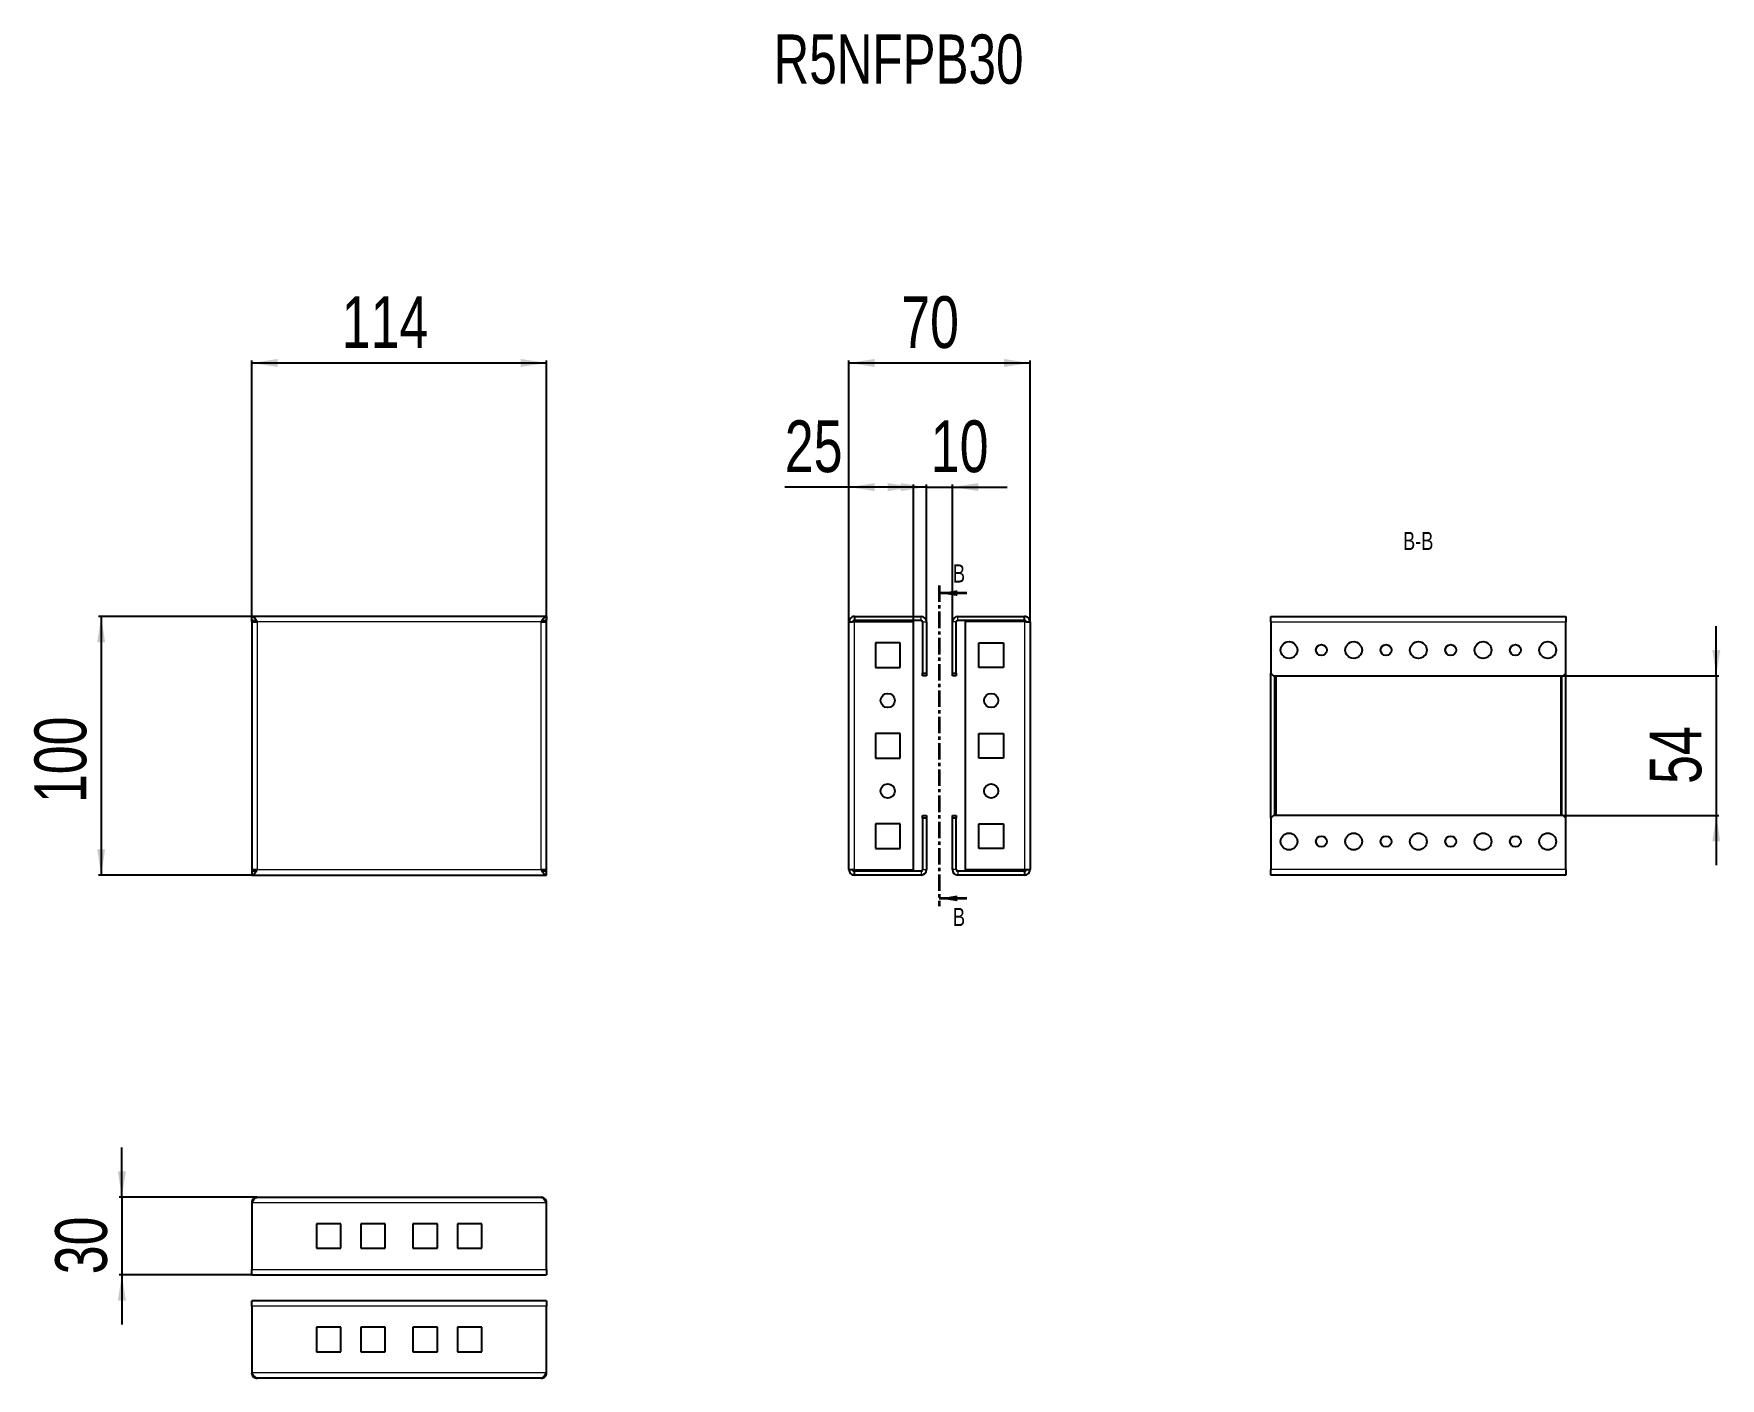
# Model space of a CAD drawing. Header units: millimetres. Extents: x 36 to 688, y 38 to 558.
import ezdxf

# ---------------------------------------------------------------- set-up
doc = ezdxf.new("R2010")
doc.units = ezdxf.units.MM
doc.linetypes.add('CENTER', pattern=[10.16, 6.35, -1.27, 1.27, -1.27])
doc.layers.add('FORMAT', color=7, linetype='Continuous')
doc.styles.add('SLDTEXTSTYLE0', font='TXT', dxfattribs={"width": 0.75})
doc.dimstyles.new('SLDDIMSTYLE0', dxfattribs={"dimtxt": 20, "dimasz": 10, "dimexe": 0, "dimexo": 0.0625, "dimgap": 5, "dimtad": 2, "dimdec": 1, "dimrnd": 1e-09, "dimzin": 12, "dimdsep": 46, "dimtxsty": 'SLDTEXTSTYLE0', "dimsah": 1, "dimcen": 0.09, "dimadec": 0, "dimazin": 3, "dimtfac": 1, "dimtofl": 0, "dimtmove": 0, "dimatfit": 3, "dimfxl": 0, "dimfrac": 2, "dimtolj": 1, "dimtzin": 12, "dimarcsym": 0})
doc.dimstyles.new('SLDDIMSTYLE1', dxfattribs={"dimtxt": 20, "dimasz": 10, "dimexe": 0, "dimexo": 0.0625, "dimgap": 5, "dimtad": 2, "dimdec": 1, "dimrnd": 1e-09, "dimzin": 12, "dimdsep": 46, "dimtxsty": 'SLDTEXTSTYLE0', "dimsah": 1, "dimcen": 0.09, "dimadec": 0, "dimazin": 3, "dimtfac": 1, "dimtmove": 0, "dimatfit": 0, "dimfxl": 0, "dimfrac": 2, "dimtolj": 1, "dimtzin": 12, "dimarcsym": 0})

# ---------------------------------------------------------------- blocks, each defined once
blk = doc.blocks.new('_D')
at = {"layer": 'FORMAT'}
for p, q in [((120.22, 330.58), (120.22, 431.57)), ((120.22, 430.57), (234.22, 430.57)), ((234.22, 330.58), (234.22, 431.57))]:
    blk.add_line(p, q, dxfattribs=at)
for points in [[(120.22, 430.57), (130.22, 429.03), (130.22, 432.11)], [(234.22, 430.57), (224.22, 432.11), (224.22, 429.03)]]:
    blk.add_solid(points, dxfattribs=at)
at = {"layer": 'FORMAT', "insert": (155.05, 456.35), "char_height": 20, "attachment_point": 1, "style": 'SLDTEXTSTYLE0'}
blk.add_mtext('114', dxfattribs=at)
blk = doc.blocks.new('_D_1')
at = {"layer": 'FORMAT'}
for p, q in [((120.21, 332.57), (61.05, 332.57)), ((62.05, 332.57), (62.05, 232.57)), ((120.21, 232.57), (61.05, 232.57))]:
    blk.add_line(p, q, dxfattribs=at)
for points in [[(62.05, 332.57), (60.51, 322.57), (63.59, 322.57)], [(62.05, 232.57), (63.59, 242.57), (60.51, 242.57)]]:
    blk.add_solid(points, dxfattribs=at)
at = {"layer": 'FORMAT', "insert": (36.27, 260.4), "char_height": 20, "attachment_point": 1, "rotation": 90, "style": 'SLDTEXTSTYLE0'}
blk.add_mtext('100', dxfattribs=at)
blk = doc.blocks.new('_D_2')
at = {"layer": 'FORMAT'}
for p, q in [((351.09, 330.48), (351.09, 431.57)), ((351.09, 430.57), (421.09, 430.57)), ((421.09, 330.48), (421.09, 431.57))]:
    blk.add_line(p, q, dxfattribs=at)
for points in [[(351.09, 430.57), (361.09, 429.03), (361.09, 432.11)], [(421.09, 430.57), (411.09, 432.11), (411.09, 429.03)]]:
    blk.add_solid(points, dxfattribs=at)
at = {"layer": 'FORMAT', "insert": (371.31, 456.35), "char_height": 20, "attachment_point": 1, "style": 'SLDTEXTSTYLE0'}
blk.add_mtext('70', dxfattribs=at)
blk = doc.blocks.new('_D_3')
at = {"layer": 'FORMAT'}
for p, q in [((381.09, 382.57), (361.86, 382.57)), ((381.09, 330.48), (381.09, 383.57)), ((381.09, 382.57), (391.09, 382.57)), ((391.09, 330.48), (391.09, 383.57)), ((391.09, 382.57), (412.31, 382.57))]:
    blk.add_line(p, q, dxfattribs=at)
for points in [[(381.09, 382.57), (371.09, 384.11), (371.09, 381.03)], [(391.09, 382.57), (401.09, 381.03), (401.09, 384.11)]]:
    blk.add_solid(points, dxfattribs=at)
at = {"layer": 'FORMAT', "insert": (382.75, 408.35), "char_height": 20, "attachment_point": 1, "style": 'SLDTEXTSTYLE0'}
blk.add_mtext('10', dxfattribs=at)
blk = doc.blocks.new('_D_4')
at = {"layer": 'FORMAT'}
for p, q in [((351.09, 382.57), (326.31, 382.57)), ((351.09, 330.48), (351.09, 383.57)), ((376.09, 382.57), (351.09, 382.57)), ((376.09, 330.58), (376.09, 383.57))]:
    blk.add_line(p, q, dxfattribs=at)
for points in [[(351.09, 382.57), (361.09, 381.03), (361.09, 384.11)], [(376.09, 382.57), (366.09, 384.11), (366.09, 381.03)]]:
    blk.add_solid(points, dxfattribs=at)
at = {"layer": 'FORMAT', "insert": (326.31, 408.35), "char_height": 20, "attachment_point": 1, "style": 'SLDTEXTSTYLE0'}
blk.add_mtext('25', dxfattribs=at)
blk = doc.blocks.new('_D_5')
at = {"layer": 'FORMAT'}
for p, q in [((70.05, 108.02), (70.05, 127.25)), ((122.31, 108.02), (69.05, 108.02)), ((70.05, 108.02), (70.05, 78.02)), ((120.21, 78.02), (69.05, 78.02)), ((70.05, 78.02), (70.05, 58.79))]:
    blk.add_line(p, q, dxfattribs=at)
for points in [[(70.05, 108.02), (71.59, 118.02), (68.51, 118.02)], [(70.05, 78.02), (68.51, 68.02), (71.59, 68.02)]]:
    blk.add_solid(points, dxfattribs=at)
at = {"layer": 'FORMAT', "insert": (44.27, 78.24), "char_height": 20, "attachment_point": 1, "rotation": 90, "style": 'SLDTEXTSTYLE0'}
blk.add_mtext('30', dxfattribs=at)
blk = doc.blocks.new('_D_6')
at = {"layer": 'FORMAT'}
for p, q in [((686.38, 309.57), (686.38, 328.8)), ((627.22, 309.57), (687.38, 309.57)), ((686.38, 309.57), (686.38, 255.57)), ((627.22, 255.57), (687.38, 255.57)), ((686.38, 255.57), (686.38, 236.34))]:
    blk.add_line(p, q, dxfattribs=at)
for points in [[(686.38, 309.57), (687.91, 319.57), (684.84, 319.57)], [(686.38, 255.57), (684.84, 245.57), (687.91, 245.57)]]:
    blk.add_solid(points, dxfattribs=at)
at = {"layer": 'FORMAT', "insert": (660.59, 267.79), "char_height": 20, "attachment_point": 1, "rotation": 90, "style": 'SLDTEXTSTYLE0'}
blk.add_mtext('54', dxfattribs=at)

msp = doc.modelspace()

# ---------------------------------------------------------------- linework, layer by layer
at = {"color": 7, "linetype": 'CENTER', "lineweight": 35}
msp.add_line((386.01, 344.57), (386.01, 220.56), dxfattribs=at)
at = {"color": 7, "linetype": 'Continuous', "lineweight": 35}
for p, q in [((396.65, 341.57), (386.01, 341.57)), ((396.65, 223.56), (386.01, 223.56))]:
    msp.add_line(p, q, dxfattribs=at)
at = {"color": 7, "linetype": 'Continuous', "lineweight": 25}
for p, q in [((234.22, 332.57), (120.22, 332.57)), ((120.22, 331.07), (120.22, 332.57)), ((234.22, 332.57), (234.22, 331.07)), ((353.19, 332.57), (353.19, 331.07)), ((353.19, 332.57), (378.99, 332.57)), ((393.19, 332.57), (418.99, 332.57)), ((418.99, 331.07), (418.99, 332.57)), ((514.21, 332.57), (628.21, 332.57)), ((514.21, 330.47), (514.21, 332.57)), ((628.21, 332.57), (628.21, 330.47)), ((120.22, 331.07), (120.22, 330.57)), ((120.22, 330.57), (120.22, 234.57)), ((120.22, 330.57), (121.72, 330.57)), ((234.22, 330.57), (232.72, 330.57)), ((234.22, 330.57), (234.22, 331.07)), ((234.22, 234.57), (234.22, 330.57)), ((351.09, 234.67), (351.09, 330.47)), ((353.19, 331.07), (378.99, 331.07)), ((353.19, 330.57), (376.09, 330.57)), ((376.09, 234.57), (376.09, 330.57)), ((379.59, 330.47), (379.59, 310.57)), ((381.09, 330.47), (381.09, 310.57)), ((391.09, 310.57), (391.09, 330.47)), ((392.59, 310.57), (392.59, 330.47)), ((393.19, 331.07), (418.99, 331.07)), ((396.09, 234.57), (396.09, 330.57)), ((418.99, 330.57), (396.09, 330.57)), ((421.09, 330.47), (421.09, 234.67)), ((514.21, 330.47), (514.21, 310.57)), ((628.21, 310.57), (628.21, 330.47)), ((361.34, 322.32), (361.34, 312.82)), ((370.84, 322.32), (361.34, 322.32)), ((370.84, 312.82), (370.84, 322.32)), ((401.34, 322.32), (410.84, 322.32)), ((401.34, 312.82), (401.34, 322.32)), ((410.84, 322.32), (410.84, 312.82)), ((361.34, 312.82), (370.84, 312.82)), ((379.59, 310.57), (381.09, 310.57)), ((379.59, 309.57), (379.59, 310.57)), ((381.09, 309.57), (379.59, 309.57)), ((381.09, 310.57), (381.09, 309.57)), ((391.09, 310.57), (392.59, 310.57)), ((391.09, 309.57), (391.09, 310.57)), ((392.59, 309.57), (391.09, 309.57)), ((392.59, 310.57), (392.59, 309.57)), ((410.84, 312.82), (401.34, 312.82)), ((514.21, 310.57), (515.21, 309.57)), ((514.21, 254.57), (514.21, 310.57)), ((515.21, 309.57), (627.21, 309.57)), ((515.71, 255.57), (515.71, 309.57)), ((626.71, 255.57), (626.71, 309.57)), ((627.21, 309.57), (628.21, 310.57)), ((628.21, 254.57), (628.21, 310.57)), ((361.34, 287.32), (361.34, 277.82)), ((370.84, 287.32), (361.34, 287.32)), ((370.84, 277.82), (370.84, 287.32)), ((401.34, 287.32), (410.84, 287.32)), ((401.34, 277.82), (401.34, 287.32)), ((410.84, 287.32), (410.84, 277.82)), ((361.34, 277.82), (370.84, 277.82)), ((410.84, 277.82), (401.34, 277.82)), ((379.59, 254.57), (379.59, 255.57)), ((379.59, 255.57), (381.09, 255.57)), ((379.59, 254.57), (379.59, 234.67)), ((381.09, 254.57), (379.59, 254.57)), ((381.09, 255.57), (381.09, 254.57)), ((381.09, 254.57), (381.09, 234.67)), ((391.09, 255.57), (392.59, 255.57)), ((391.09, 254.57), (391.09, 255.57)), ((391.09, 234.67), (391.09, 254.57)), ((392.59, 254.57), (391.09, 254.57)), ((392.59, 255.57), (392.59, 254.57)), ((392.59, 234.67), (392.59, 254.57)), ((515.21, 255.57), (514.21, 254.57)), ((514.21, 254.57), (514.21, 234.67)), ((627.21, 255.57), (515.21, 255.57)), ((628.21, 254.57), (627.21, 255.57)), ((628.21, 234.67), (628.21, 254.57)), ((370.84, 252.32), (361.34, 252.32)), ((361.34, 252.32), (361.34, 242.82)), ((370.84, 242.82), (370.84, 252.32)), ((401.34, 252.32), (410.84, 252.32)), ((401.34, 242.82), (401.34, 252.32)), ((410.84, 252.32), (410.84, 242.82)), ((361.34, 242.82), (370.84, 242.82)), ((410.84, 242.82), (401.34, 242.82)), ((121.72, 234.57), (120.22, 234.57)), ((120.22, 234.57), (120.22, 234.07)), ((120.22, 234.07), (120.22, 232.57)), ((120.22, 232.57), (234.22, 232.57)), ((232.72, 234.57), (234.22, 234.57)), ((234.22, 234.07), (234.22, 234.57)), ((234.22, 232.57), (234.22, 234.07)), ((353.19, 234.57), (376.09, 234.57)), ((353.19, 232.57), (353.19, 234.07)), ((378.99, 234.07), (353.19, 234.07)), ((378.99, 232.57), (353.19, 232.57)), ((418.99, 234.07), (393.19, 234.07)), ((418.99, 232.57), (393.19, 232.57)), ((418.99, 234.57), (396.09, 234.57)), ((418.99, 234.07), (418.99, 232.57)), ((514.21, 232.57), (514.21, 234.67)), ((628.21, 232.57), (514.21, 232.57)), ((628.21, 234.67), (628.21, 232.57)), ((120.22, 105.92), (120.22, 80.12)), ((122.32, 108.02), (232.12, 108.02)), ((234.22, 80.12), (234.22, 105.92)), ((145.22, 97.77), (145.22, 88.27)), ((154.72, 97.77), (145.22, 97.77)), ((154.72, 88.27), (154.72, 97.77)), ((162.37, 97.77), (162.37, 88.27)), ((171.87, 97.77), (162.37, 97.77)), ((171.87, 88.27), (171.87, 97.77)), ((182.57, 97.77), (182.57, 88.27)), ((192.07, 97.77), (182.57, 97.77)), ((192.07, 88.27), (192.07, 97.77)), ((199.72, 97.77), (199.72, 88.27)), ((209.22, 97.77), (199.72, 97.77)), ((209.22, 88.27), (209.22, 97.77)), ((145.22, 88.27), (154.72, 88.27)), ((162.37, 88.27), (171.87, 88.27)), ((182.57, 88.27), (192.07, 88.27)), ((199.72, 88.27), (209.22, 88.27)), ((120.22, 78.02), (120.22, 80.12)), ((234.22, 80.12), (234.22, 78.02)), ((120.22, 78.02), (234.22, 78.02)), ((234.22, 68.02), (120.22, 68.02)), ((120.22, 65.92), (120.22, 68.02)), ((120.22, 65.92), (120.22, 40.12)), ((234.22, 68.02), (234.22, 65.92)), ((234.22, 40.12), (234.22, 65.92)), ((154.72, 57.77), (145.22, 57.77)), ((145.22, 57.77), (145.22, 48.27)), ((154.72, 48.27), (154.72, 57.77)), ((171.87, 57.77), (162.37, 57.77)), ((162.37, 57.77), (162.37, 48.27)), ((171.87, 48.27), (171.87, 57.77)), ((192.07, 57.77), (182.57, 57.77)), ((182.57, 57.77), (182.57, 48.27)), ((192.07, 48.27), (192.07, 57.77)), ((209.22, 57.77), (199.72, 57.77)), ((199.72, 57.77), (199.72, 48.27)), ((209.22, 48.27), (209.22, 57.77)), ((145.22, 48.27), (154.72, 48.27)), ((162.37, 48.27), (171.87, 48.27)), ((182.57, 48.27), (192.07, 48.27)), ((199.72, 48.27), (209.22, 48.27)), ((232.12, 38.02), (122.32, 38.02))]:
    msp.add_line(p, q, dxfattribs=at)
at = {"color": 8, "linetype": 'Continuous', "lineweight": 18}
for p, q in [((378.99, 331.07), (378.99, 332.57)), ((393.19, 331.07), (393.19, 332.57)), ((122.32, 330.47), (122.32, 234.67)), ((232.12, 330.47), (122.32, 330.47)), ((232.12, 234.67), (232.12, 330.47)), ((353.19, 234.57), (353.19, 330.57)), ((379.59, 330.47), (381.09, 330.47)), ((392.59, 330.47), (391.09, 330.47)), ((418.99, 330.57), (418.99, 234.57)), ((514.21, 330.47), (628.21, 330.47)), ((516.31, 255.57), (516.31, 309.57)), ((626.11, 309.57), (626.11, 255.57)), ((122.32, 234.67), (232.12, 234.67)), ((378.99, 234.07), (378.99, 232.57)), ((379.59, 234.67), (381.09, 234.67)), ((392.59, 234.67), (391.09, 234.67)), ((393.19, 234.07), (393.19, 232.57)), ((628.21, 234.67), (514.21, 234.67)), ((120.22, 105.92), (234.22, 105.92)), ((120.22, 80.12), (234.22, 80.12)), ((234.22, 65.92), (120.22, 65.92)), ((234.22, 40.12), (120.22, 40.12))]:
    msp.add_line(p, q, dxfattribs=at)
at = {"color": 7, "linetype": 'Continuous', "lineweight": 25}
for centre, radius in [((521.21, 319.57), 3.25), ((533.71, 319.57), 2.1), ((546.21, 319.57), 3.25), ((558.71, 319.57), 2.1), ((571.21, 319.57), 3.25), ((583.71, 319.57), 2.1), ((596.21, 319.57), 3.25), ((608.71, 319.57), 2.1), ((621.21, 319.57), 3.25), ((366.09, 300.07), 2.75), ((406.09, 300.07), 2.75), ((366.09, 265.07), 2.75), ((406.09, 265.07), 2.75), ((521.21, 245.57), 3.25), ((546.21, 245.57), 3.25), ((571.21, 245.57), 3.25), ((596.21, 245.57), 3.25), ((621.21, 245.57), 3.25), ((533.71, 245.57), 2.1), ((558.71, 245.57), 2.1), ((583.71, 245.57), 2.1), ((608.71, 245.57), 2.1)]:
    msp.add_circle(centre, radius, dxfattribs=at)
for centre, radius, start, end in [((378.99, 330.47), 2.1, 0, 90), ((393.19, 330.47), 2.1, 90, 180), ((378.99, 330.47), 0.6, 0, 90), ((393.19, 330.47), 0.6, 90, 180), ((378.99, 234.67), 2.1, 270, 0), ((378.99, 234.67), 0.6, 270, 0), ((393.19, 234.67), 2.1, 180, 270), ((393.19, 234.67), 0.6, 180, 270)]:
    msp.add_arc(centre, radius, start, end, dxfattribs=at)
for points, knots in [([(122.32, 330.47), (122.14, 330.75), (121.78, 331.31), (121.25, 332.01), (120.73, 332.48), (120.38, 332.54), (120.22, 332.57)], [0, 0, 0, 0, 0.254753, 0.509645, 0.764538, 1, 1, 1, 1]), ([(421.09, 330.47), (421.06, 330.75), (420.99, 331.31), (420.49, 332.01), (419.79, 332.48), (419.25, 332.54), (418.99, 332.57)], [0, 0, 0, 0, 0.254753, 0.509645, 0.764538, 1, 1, 1, 1]), ([(122.32, 330.47), (122.14, 330.55), (121.77, 330.71), (121.08, 330.98), (120.56, 331.03), (120.22, 331.07)], [0, 0, 0, 0, 0.259878, 0.519739, 1, 1, 1, 1]), ([(419.59, 330.47), (419.58, 330.55), (419.56, 330.71), (419.37, 330.98), (419.14, 331.03), (418.99, 331.07)], [0, 0, 0, 0, 0.259878, 0.519739, 1, 1, 1, 1]), ([(232.12, 108.02), (232.3, 107.99), (232.65, 107.92), (233.19, 107.42), (233.71, 106.72), (234.06, 106.18), (234.22, 105.92)], [0, 0, 0, 0, 0.254753, 0.509645, 0.764538, 1, 1, 1, 1]), ([(122.32, 38.02), (122.14, 38.05), (121.78, 38.12), (121.25, 38.62), (120.73, 39.32), (120.38, 39.86), (120.22, 40.12)], [0, 0, 0, 0, 0.254753, 0.509645, 0.764538, 1, 1, 1, 1])]:
    msp.add_open_spline(points, degree=3, knots=knots, dxfattribs=at)
for points in [[(234.22, 332.57), (234.04, 332.53), (233.69, 332.47), (233.17, 331.99), (232.64, 331.29), (232.29, 330.74), (232.12, 330.47)], [(353.19, 332.57), (352.92, 332.53), (352.37, 332.47), (351.67, 331.99), (351.19, 331.29), (351.12, 330.74), (351.09, 330.47)], [(120.22, 330.57), (120.25, 330.56), (120.31, 330.54), (120.8, 330.52), (121.49, 330.49), (122.04, 330.47), (122.32, 330.47)], [(234.22, 331.07), (233.87, 331.03), (233.17, 330.95), (232.47, 330.63), (232.12, 330.47)], [(232.12, 330.47), (232.39, 330.47), (232.95, 330.49), (233.64, 330.52), (234.13, 330.54), (234.19, 330.56), (234.22, 330.57)], [(351.09, 330.47), (351.12, 330.47), (351.19, 330.49), (351.67, 330.52), (352.37, 330.54), (352.92, 330.56), (353.19, 330.57)], [(353.19, 331.07), (353.03, 331.03), (352.7, 330.95), (352.63, 330.63), (352.59, 330.47)], [(418.99, 330.57), (419.27, 330.56), (419.82, 330.54), (420.51, 330.52), (421, 330.49), (421.06, 330.47), (421.09, 330.47)], [(120.22, 234.07), (120.57, 234.1), (121.27, 234.18), (121.97, 234.5), (122.32, 234.67)], [(120.22, 232.57), (120.39, 232.6), (120.74, 232.66), (121.27, 233.15), (121.79, 233.84), (122.14, 234.39), (122.32, 234.67)], [(122.32, 234.67), (122.04, 234.66), (121.49, 234.64), (120.8, 234.62), (120.31, 234.59), (120.25, 234.57), (120.22, 234.57)], [(232.12, 234.67), (232.29, 234.39), (232.64, 233.84), (233.17, 233.15), (233.69, 232.66), (234.04, 232.6), (234.22, 232.57)], [(232.12, 234.67), (232.47, 234.5), (233.17, 234.18), (233.87, 234.1), (234.22, 234.07)], [(234.22, 234.57), (234.19, 234.57), (234.13, 234.59), (233.64, 234.62), (232.95, 234.64), (232.39, 234.66), (232.12, 234.67)], [(353.19, 234.57), (352.92, 234.57), (352.37, 234.59), (351.67, 234.62), (351.19, 234.64), (351.12, 234.66), (351.09, 234.67)], [(351.09, 234.67), (351.12, 234.39), (351.19, 233.84), (351.67, 233.15), (352.37, 232.66), (352.92, 232.6), (353.19, 232.57)], [(352.59, 234.67), (352.63, 234.5), (352.7, 234.18), (353.03, 234.1), (353.19, 234.07)], [(421.09, 234.67), (421.06, 234.66), (421, 234.64), (420.51, 234.62), (419.82, 234.59), (419.27, 234.57), (418.99, 234.57)], [(418.99, 234.07), (419.15, 234.1), (419.48, 234.18), (419.55, 234.5), (419.59, 234.67)], [(418.99, 232.57), (419.27, 232.6), (419.82, 232.66), (420.51, 233.15), (421, 233.84), (421.06, 234.39), (421.09, 234.67)], [(120.22, 105.92), (120.39, 106.19), (120.74, 106.75), (121.27, 107.44), (121.79, 107.92), (122.14, 107.99), (122.32, 108.02)], [(122.32, 108.02), (122.04, 107.99), (121.49, 107.92), (120.8, 107.44), (120.31, 106.75), (120.25, 106.19), (120.22, 105.92)], [(234.22, 105.92), (234.19, 106.19), (234.13, 106.75), (233.64, 107.44), (232.95, 107.92), (232.39, 107.99), (232.12, 108.02)], [(120.22, 40.12), (120.25, 39.84), (120.31, 39.29), (120.8, 38.6), (121.49, 38.11), (122.04, 38.05), (122.32, 38.02)], [(234.22, 40.12), (234.04, 39.84), (233.69, 39.29), (233.17, 38.6), (232.64, 38.11), (232.29, 38.05), (232.12, 38.02)], [(232.12, 38.02), (232.39, 38.05), (232.95, 38.11), (233.64, 38.6), (234.13, 39.29), (234.19, 39.84), (234.22, 40.12)]]:
    msp.add_open_spline(points, degree=3, dxfattribs=at)
at = {"color": 7, "linetype": 'Continuous', "lineweight": 35}
for points in [[(386.01, 341.57), (393.01, 340.45), (393.01, 342.69)], [(386.01, 223.56), (393.01, 222.44), (393.01, 224.68)]]:
    msp.add_solid(points, dxfattribs=at)

# ---------------------------------------------------------------- texts
at = {"color": 7, "linetype": 'Continuous', "char_height": 7, "attachment_point": 1, "style": 'SLDTEXTSTYLE0'}
for insert in [(391.3, 352.68), (391.3, 219.86)]:
    msp.add_mtext('B', dxfattribs=dict(at, insert=insert))
at = {"layer": 'FORMAT', "style": 'SLDTEXTSTYLE0'}
for s, insert, char_height, attachment_point in [('R5NFPB30', (321.94, 557.57), 19.05, 1), ('B-B', (571.16, 365.26), 7, 2)]:
    msp.add_mtext(s, dxfattribs=dict(at, insert=insert, char_height=char_height, attachment_point=attachment_point))

# ---------------------------------------------------------------- dimensions: what is measured, and where the dimension line sits
at = {"layer": 'FORMAT'}
for base, p1, p2, dimstyle, picture, middle in [((421.09, 430.57), (351.09, 330.47), (421.09, 330.47), 'SLDDIMSTYLE0', '_D_2', (386.09, 430.57)), ((234.22, 430.57), (120.22, 330.57), (234.22, 330.57), 'SLDDIMSTYLE0', '_D', (177.22, 430.57)), ((351.09, 382.57), (376.09, 330.57), (351.09, 330.47), 'SLDDIMSTYLE0', '_D_4', (341.09, 382.57)), ((391.09, 382.57), (381.09, 330.47), (391.09, 330.47), 'SLDDIMSTYLE1', '_D_3', (397.53, 382.57))]:
    dim = msp.add_linear_dim(base=base, p1=p1, p2=p2, dimstyle=dimstyle, dxfattribs=at)
    dim.commit()
    dim.dimension.update_dxf_attribs({"geometry": picture, "text_midpoint": middle, "dimtype": 160})
for base, p1, p2, dimstyle, picture, middle in [((62.05, 232.57), (120.22, 332.57), (120.22, 232.57), 'SLDDIMSTYLE0', '_D_1', (62.05, 282.57)), ((686.38, 255.57), (627.21, 309.57), (627.21, 255.57), 'SLDDIMSTYLE1', '_D_6', (686.38, 282.57)), ((70.05, 78.02), (122.32, 108.02), (120.22, 78.02), 'SLDDIMSTYLE1', '_D_5', (70.05, 93.02))]:
    dim = msp.add_linear_dim(base=base, p1=p1, p2=p2, angle=90, dimstyle=dimstyle, dxfattribs=at)
    dim.commit()
    dim.dimension.update_dxf_attribs({"geometry": picture, "text_midpoint": middle, "dimtype": 160})

doc.saveas('drawing.dxf')
